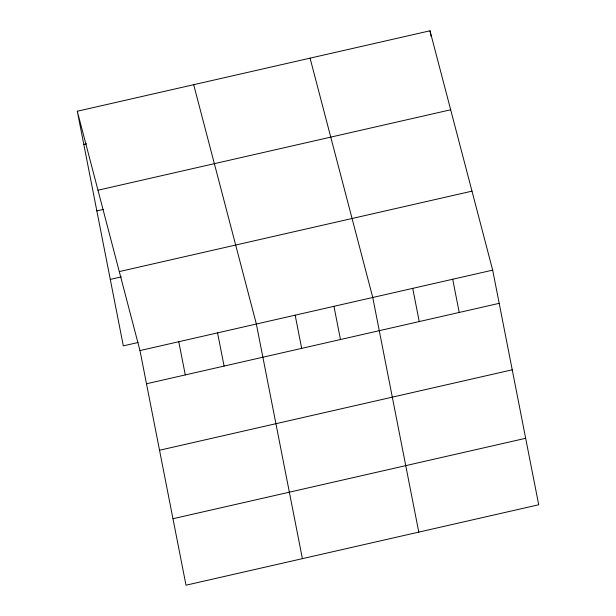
<?xml version="1.0" encoding="UTF-8"?>
<svg xmlns="http://www.w3.org/2000/svg" width="616" height="616" viewBox="0 0 616 616"><rect width="100%" height="100%" fill="white"/><g stroke="black" fill="none" stroke-linecap="round" stroke-linejoin="round"><path stroke-width="0.92" d="M77.293 111.234L429.991 30.8L492.677 270.131L538.707 504.766L186.009 585.2L139.978 350.566L77.293 111.234L123.323 345.869L138.107 342.496M83.807 144.437L86.579 143.805M97.975 190.213L450.673 109.779M96.843 210.911L103.311 209.432M119.288 271.587L471.987 191.153M110.287 279.395L121.367 276.869M139.978 350.566L492.677 270.131M146.493 383.768L499.191 303.334M159.529 450.242L512.227 369.808M172.965 518.726L525.671 438.292M310.071 58.15L372.757 297.474L418.788 532.116M193.678 84.692L256.364 324.024L302.402 558.658M429.991 30.8L431.077 36.336M452.706 279.248L459.22 312.451M412.728 288.365L419.242 321.567M333.964 306.329L340.471 339.531M295.164 315.176L301.678 348.379M217.571 332.871L224.085 366.073M178.771 341.718L185.285 374.921"/></g></svg>
